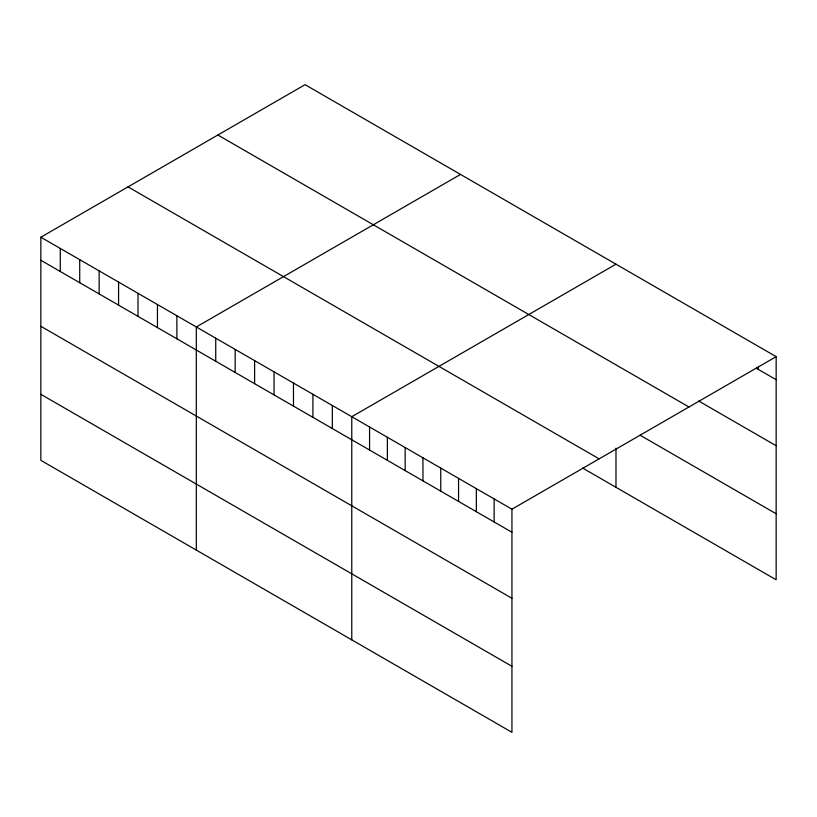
<?xml version="1.0" encoding="UTF-8"?>
<svg xmlns="http://www.w3.org/2000/svg" width="817" height="817" viewBox="0 0 817 817"><rect width="100%" height="100%" fill="white"/><g stroke="black" fill="none" stroke-linecap="round" stroke-linejoin="round"><path stroke-width="1.23" d="M40.85 237.216L511.942 509.195L511.942 732.328L40.85 460.339L40.85 237.216L305.058 84.672L776.15 356.661L776.15 579.784L582.511 467.988M460.512 174.43L196.315 326.963L196.315 550.096M615.977 264.187L351.77 416.721L351.77 639.854M511.942 509.195L776.15 356.661M756.256 368.232L776.15 379.711M698.678 401.014L776.15 445.735M217.863 135.009L688.966 406.999M640.058 435.185L776.15 513.76M128.034 186.879L599.137 458.858M40.85 260.266L511.942 532.245M40.85 326.289L511.942 598.279M40.85 394.315L511.942 666.304M758.35 367.007L758.35 369.437M615.977 448.186L615.977 487.31M494.152 498.921L494.152 521.971M476.352 488.648L476.352 511.697M458.551 478.374L458.551 501.424M440.761 468.1L440.761 491.15M422.961 457.816L422.961 480.876M405.161 447.542L405.161 470.602M387.37 437.269L387.37 460.328M369.57 426.995L369.57 450.044M332.335 405.498L332.335 428.557M312.911 394.284L312.911 417.334M293.477 383.061L293.477 406.12M274.042 371.847L274.042 394.897M254.608 360.624L254.608 383.673M235.173 349.4L235.173 372.46M215.739 338.187L215.739 361.237M176.88 315.75L176.88 338.8M157.446 304.527L157.446 327.576M138.012 293.303L138.012 316.363M118.577 282.09L118.577 305.139M99.143 270.866L99.143 293.926M79.719 259.653L79.719 282.702M60.284 248.429L60.284 271.489"/></g></svg>
